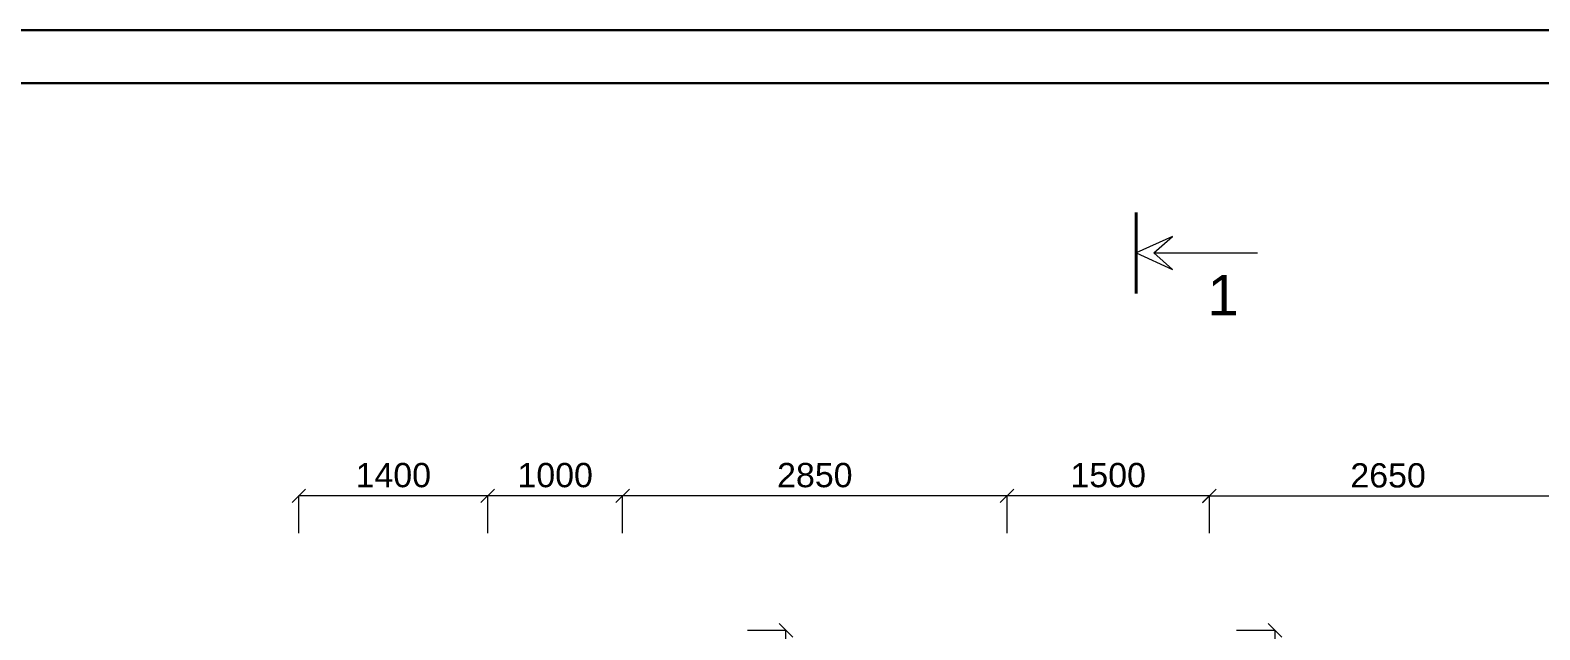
# Model space of a CAD drawing. Header units: millimetres. Extents: x 120281 to 1416367021, y -641565767 to 918373.
# Drawn here: x 1189481 to 1200673, y 855485 to 859934 of the extents above; entities that cross this region are included whole.
import ezdxf

# ---------------------------------------------------------------- set-up
doc = ezdxf.new("R2010")
doc.units = ezdxf.units.MM
for name, color, linetype, lineweight in [('Xar. ölcülər.-1', 230, 'Continuous', 15), ('аракясмя', 130, 'Continuous', 20), ('колонна', 50, 'Continuous', 40), ('размер 1', 6, 'Continuous', 15)]:
    doc.layers.add(name, color=color, linetype=linetype, lineweight=lineweight)
doc.styles.add('Annotative', font='arial.ttf')
doc.styles.add('ARIAL', font='arial.ttf')
doc.styles.add('Times New  Roman', font='times.ttf')
doc.dimstyles.new('250', dxfattribs={"dimtxt": 370, "dimasz": 100, "dimexe": 1.25, "dimexo": 0.625, "dimgap": 60, "dimtad": 1, "dimtxsty": 'Times New  Roman', "dimblk": 'OBLIQUE', "dimcen": 2.5, "dimadec": 0, "dimazin": 0, "dimtfac": 1, "dimtix": 1, "dimtmove": 0, "dimatfit": 3, "dimldrblk": 'OBLIQUE', "dimfxl": 1, "dimlwd": 0, "dimlwe": 0, "dimarcsym": 0})

# ---------------------------------------------------------------- blocks, each defined once
blk = doc.blocks.new('_Oblique')
at = {"color": 0, "linetype": 'ByBlock', "lineweight": -2}
blk.add_line((-0.5, -0.5), (0.5, 0.5), dxfattribs=at)
blk = doc.blocks.new('*D678')
at = {"layer": 'Defpoints', "color": 0, "lineweight": 53, "transparency": 16777216}
for p in [(1198223, 856478), (1198223, 856201), (1200873, 856201)]:
    blk.add_point(p, dxfattribs=at)
at = {"layer": 'Xar. ölcülər.-1', "color": 0, "lineweight": 0, "transparency": 16777216}
for p, q in [((1198223, 856202), (1198223, 856479)), ((1200873, 856478), (1198223, 856478)), ((1200873, 856202), (1200873, 856479))]:
    blk.add_line(p, q, dxfattribs=at)
at = {"layer": 'Xar. ölcülər.-1', "color": 0, "lineweight": 0, "transparency": 16777216, "xscale": 100, "yscale": 100, "zscale": 100, "rotation": 180}
blk.add_blockref('_Oblique', (1198223, 856478), dxfattribs=at)
at = {"layer": 'Xar. ölcülər.-1', "color": 0, "lineweight": 0, "transparency": 16777216, "xscale": 100, "yscale": 100, "zscale": 100}
blk.add_blockref('_Oblique', (1200873, 856478), dxfattribs=at)
at = {"layer": 'Xar. ölcülər.-1', "color": 0, "lineweight": 20, "transparency": 16777216, "insert": (1199548, 856630), "char_height": 180, "attachment_point": 5, "style": 'ARIAL'}
blk.add_mtext('2650', dxfattribs=at)
blk = doc.blocks.new('*D679')
at = {"layer": 'Defpoints', "color": 0, "lineweight": 53, "transparency": 16777216}
for p in [(1196723, 856480), (1196723, 856201), (1198223, 856201)]:
    blk.add_point(p, dxfattribs=at)
at = {"layer": 'Xar. ölcülər.-1', "color": 0, "lineweight": 0, "transparency": 16777216}
for p, q in [((1196723, 856202), (1196723, 856481)), ((1198223, 856480), (1196723, 856480)), ((1198223, 856202), (1198223, 856481))]:
    blk.add_line(p, q, dxfattribs=at)
at = {"layer": 'Xar. ölcülər.-1', "color": 0, "lineweight": 0, "transparency": 16777216, "xscale": 100, "yscale": 100, "zscale": 100, "rotation": 180}
blk.add_blockref('_Oblique', (1196723, 856480), dxfattribs=at)
at = {"layer": 'Xar. ölcülər.-1', "color": 0, "lineweight": 0, "transparency": 16777216, "xscale": 100, "yscale": 100, "zscale": 100}
blk.add_blockref('_Oblique', (1198223, 856480), dxfattribs=at)
at = {"layer": 'Xar. ölcülər.-1', "color": 0, "lineweight": 20, "transparency": 16777216, "insert": (1197473, 856632), "char_height": 180, "attachment_point": 5, "style": 'ARIAL'}
blk.add_mtext('1500', dxfattribs=at)
blk = doc.blocks.new('*D680')
at = {"layer": 'Defpoints', "color": 0, "lineweight": 53, "transparency": 16777216}
for p in [(1193873, 856480), (1193873, 856201), (1196723, 856201)]:
    blk.add_point(p, dxfattribs=at)
at = {"layer": 'Xar. ölcülər.-1', "color": 0, "lineweight": 0, "transparency": 16777216}
for p, q in [((1193873, 856202), (1193873, 856481)), ((1196723, 856480), (1193873, 856480)), ((1196723, 856202), (1196723, 856481))]:
    blk.add_line(p, q, dxfattribs=at)
at = {"layer": 'Xar. ölcülər.-1', "color": 0, "lineweight": 0, "transparency": 16777216, "xscale": 100, "yscale": 100, "zscale": 100, "rotation": 180}
blk.add_blockref('_Oblique', (1193873, 856480), dxfattribs=at)
at = {"layer": 'Xar. ölcülər.-1', "color": 0, "lineweight": 0, "transparency": 16777216, "xscale": 100, "yscale": 100, "zscale": 100}
blk.add_blockref('_Oblique', (1196723, 856480), dxfattribs=at)
at = {"layer": 'Xar. ölcülər.-1', "color": 0, "lineweight": 20, "transparency": 16777216, "insert": (1195298, 856632), "char_height": 180, "attachment_point": 5, "style": 'ARIAL'}
blk.add_mtext('2850', dxfattribs=at)
blk = doc.blocks.new('*D681')
at = {"layer": 'Defpoints', "color": 0, "lineweight": 53, "transparency": 16777216}
for p in [(1192873, 856480), (1192873, 856201), (1193873, 856201)]:
    blk.add_point(p, dxfattribs=at)
at = {"layer": 'Xar. ölcülər.-1', "color": 0, "lineweight": 0, "transparency": 16777216}
for p, q in [((1192873, 856202), (1192873, 856481)), ((1193873, 856480), (1192873, 856480)), ((1193873, 856202), (1193873, 856481))]:
    blk.add_line(p, q, dxfattribs=at)
at = {"layer": 'Xar. ölcülər.-1', "color": 0, "lineweight": 0, "transparency": 16777216, "xscale": 100, "yscale": 100, "zscale": 100, "rotation": 180}
blk.add_blockref('_Oblique', (1192873, 856480), dxfattribs=at)
at = {"layer": 'Xar. ölcülər.-1', "color": 0, "lineweight": 0, "transparency": 16777216, "xscale": 100, "yscale": 100, "zscale": 100}
blk.add_blockref('_Oblique', (1193873, 856480), dxfattribs=at)
at = {"layer": 'Xar. ölcülər.-1', "color": 0, "lineweight": 20, "transparency": 16777216, "insert": (1193373, 856632), "char_height": 180, "attachment_point": 5, "style": 'ARIAL'}
blk.add_mtext('1000', dxfattribs=at)
blk = doc.blocks.new('*D682')
at = {"layer": 'Defpoints', "color": 0, "lineweight": 53, "transparency": 16777216}
for p in [(1191473, 856480), (1191473, 856201), (1192873, 856201)]:
    blk.add_point(p, dxfattribs=at)
at = {"layer": 'Xar. ölcülər.-1', "color": 0, "lineweight": 0, "transparency": 16777216}
for p, q in [((1191473, 856202), (1191473, 856481)), ((1192873, 856480), (1191473, 856480)), ((1192873, 856202), (1192873, 856481))]:
    blk.add_line(p, q, dxfattribs=at)
at = {"layer": 'Xar. ölcülər.-1', "color": 0, "lineweight": 0, "transparency": 16777216, "xscale": 100, "yscale": 100, "zscale": 100, "rotation": 180}
blk.add_blockref('_Oblique', (1191473, 856480), dxfattribs=at)
at = {"layer": 'Xar. ölcülər.-1', "color": 0, "lineweight": 0, "transparency": 16777216, "xscale": 100, "yscale": 100, "zscale": 100}
blk.add_blockref('_Oblique', (1192873, 856480), dxfattribs=at)
at = {"layer": 'Xar. ölcülər.-1', "color": 0, "lineweight": 20, "transparency": 16777216, "insert": (1192173, 856632), "char_height": 180, "attachment_point": 5, "style": 'ARIAL'}
blk.add_mtext('1400', dxfattribs=at)
blk = doc.blocks.new('*D784')
at = {"layer": 'Defpoints', "color": 0, "lineweight": 53, "transparency": 16777216}
for p in [(1198423, 855482), (1198710, 855482), (1198423, 854282)]:
    blk.add_point(p, dxfattribs=at)
at = {"layer": 'Xar. ölcülər.-1', "color": 0, "lineweight": 0, "transparency": 16777216}
for p, q in [((1198423, 855482), (1198711, 855482)), ((1198710, 854282), (1198710, 855482)), ((1198423, 854282), (1198711, 854282))]:
    blk.add_line(p, q, dxfattribs=at)
at = {"layer": 'Xar. ölcülər.-1', "color": 0, "lineweight": 0, "transparency": 16777216, "xscale": 100, "yscale": 100, "zscale": 100}
for p, rotation in [((1198710, 855482), 90), ((1198710, 854282), 270)]:
    blk.add_blockref('_Oblique', p, dxfattribs=dict(at, rotation=rotation))
at = {"layer": 'Xar. ölcülər.-1', "color": 0, "lineweight": 20, "transparency": 16777216, "insert": (1198558, 854882), "char_height": 180, "attachment_point": 5, "rotation": 90, "style": 'ARIAL'}
blk.add_mtext('1200', dxfattribs=at)
blk = doc.blocks.new('*D684')
at = {"layer": 'Defpoints', "color": 0, "lineweight": 53, "transparency": 16777216}
for p in [(1194797, 855482), (1195084, 855482), (1194797, 854282)]:
    blk.add_point(p, dxfattribs=at)
at = {"layer": 'Xar. ölcülər.-1', "color": 0, "lineweight": 0, "transparency": 16777216}
for p, q in [((1194798, 855482), (1195085, 855482)), ((1195084, 854282), (1195084, 855482)), ((1194798, 854282), (1195085, 854282))]:
    blk.add_line(p, q, dxfattribs=at)
at = {"layer": 'Xar. ölcülər.-1', "color": 0, "lineweight": 0, "transparency": 16777216, "xscale": 100, "yscale": 100, "zscale": 100}
for p, rotation in [((1195084, 855482), 90), ((1195084, 854282), 270)]:
    blk.add_blockref('_Oblique', p, dxfattribs=dict(at, rotation=rotation))
at = {"layer": 'Xar. ölcülər.-1', "color": 0, "lineweight": 20, "transparency": 16777216, "insert": (1194932, 854882), "char_height": 180, "attachment_point": 5, "rotation": 90, "style": 'ARIAL'}
blk.add_mtext('1200', dxfattribs=at)

msp = doc.modelspace()

# ---------------------------------------------------------------- linework, layer by layer
at = {"layer": 'аракясмя', "color": 0}
msp.add_line((1197811.9386, 858280.83208), (1198580.36879, 858280.83208), dxfattribs=at)
msp.add_lwpolyline([(1197680.36879, 858280.83208), (1197949.4299, 858159.29715), (1197811.9386, 858280.83208), (1197949.4299, 858402.367), (1197680.36879, 858280.83208)], dxfattribs=at)
at = {"layer": 'колонна', "color": 0}
msp.add_line((1197680.36879, 857980.83208), (1197680.36879, 858580.83208), dxfattribs=at)
at = {"layer": 'размер 1', "color": 0, "lineweight": 30}
for points in [[(1183769.54253, 859933.85326), (1216716.29628, 859933.85326), (1216716.29628, 836635.79168), (1183769.54253, 836635.79168)], [(1185338.43557, 859541.63), (1216324.07302, 859541.63), (1216324.07302, 837028.01494), (1185338.43557, 837028.01494)]]:
    msp.add_lwpolyline(points, close=True, dxfattribs=at)

# ---------------------------------------------------------------- texts
at = {"layer": 'аракясмя', "color": 0, "lineweight": 20, "style": 'Annotative'}
msp.add_text('1', height=300, dxfattribs=at).set_placement((1198208.69261, 857817.89836))

# ---------------------------------------------------------------- dimensions: what is measured, and where the dimension line sits
at = {"layer": 'Xar. ölcülər.-1', "color": 0, "lineweight": 20}
for base, p1, p2, angle, picture, middle in [((1191472.80945, 856479.72464), (1192872.80945, 856201.1108), (1191472.80945, 856201.1108), 180, '*D682', (1192172.80945, 856631.62778)), ((1192872.80945, 856479.72464), (1193872.80945, 856201.1108), (1192872.80945, 856201.1108), 180, '*D681', (1193372.80945, 856631.62778)), ((1193872.80945, 856479.72464), (1196722.80945, 856201.1108), (1193872.80945, 856201.1108), 180, '*D680', (1195297.80945, 856631.62778)), ((1196722.80945, 856479.72464), (1198222.80945, 856201.1108), (1196722.80945, 856201.1108), 180, '*D679', (1197472.80945, 856631.62778)), ((1198222.80945, 856478.47464), (1200872.80945, 856201.1108), (1198222.80945, 856201.1108), 180, '*D678', (1199547.80945, 856630.37778)), ((1195084.2431, 855481.80049), (1194797.19889, 854281.80049), (1194797.19889, 855481.80049), 270, '*D684', (1194932.33996, 854881.80049)), ((1198709.85366, 855481.80049), (1198422.80945, 854281.80049), (1198422.80945, 855481.80049), 270, '*D784', (1198557.95052, 854881.80049))]:
    dim = msp.add_linear_dim(base=base, p1=p1, p2=p2, angle=angle, dimstyle='250', override={"dimtxt": 180, "dimexe": 1, "dimtxsty": 'ARIAL'}, dxfattribs=at)
    dim.commit()
    dim.dimension.update_dxf_attribs({"geometry": picture, "text_midpoint": middle})

doc.saveas('drawing.dxf')
